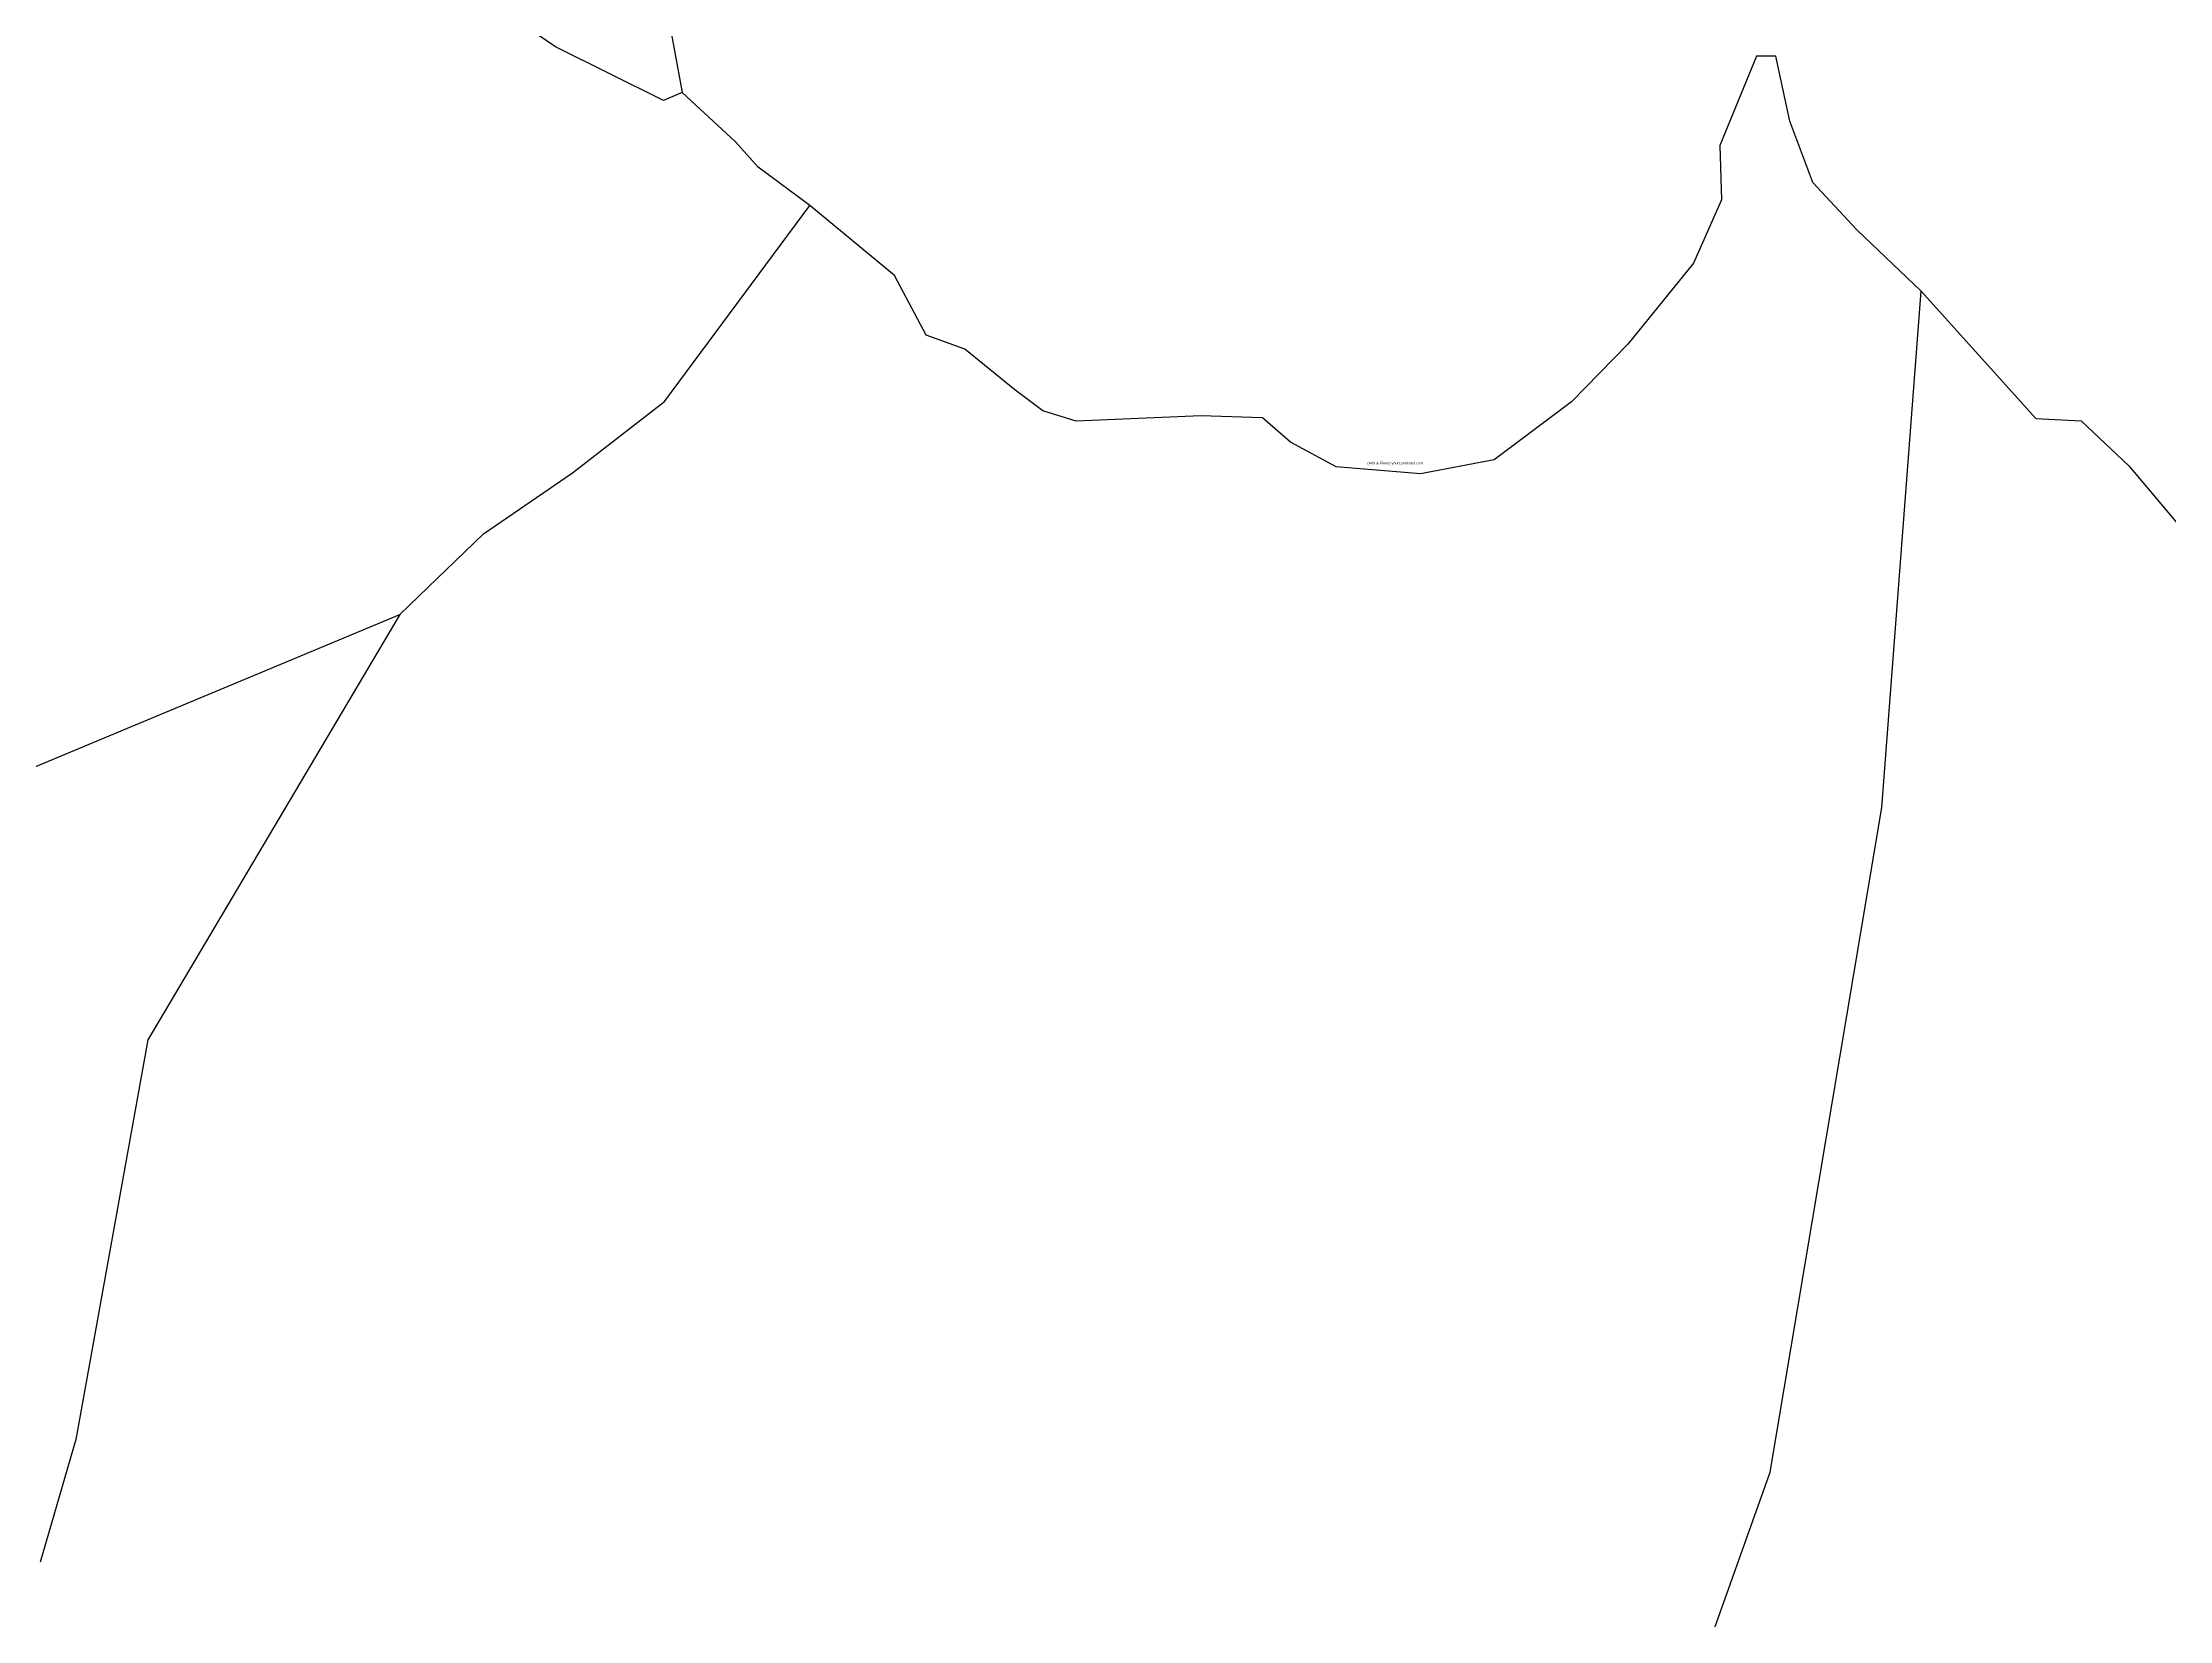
# Model space of a CAD drawing. Header units: millimetres. Extents: x 603733 to 1211550, y 1310999 to 2622648.
# Drawn here: x 605896.8315 to 605897.298, y 1311236.0551 to 1311236.4013 of the extents above; entities that cross this region are included whole.
import ezdxf

# ---------------------------------------------------------------- set-up
doc = ezdxf.new("R2010")
doc.units = ezdxf.units.MM
doc.layers.add('elenarbi-free_blocks', color=7, linetype='Continuous')
doc.styles.get("Standard").update_dxf_attribs({"font": 'arial.ttf'})

# ---------------------------------------------------------------- blocks, each defined once
blk = doc.blocks.new('A$C69433AA9')
at = {"layer": 'elenarbi-free_blocks', "color": 211}
for p, q in [((11.547, 10.0948), (11.4228, 9.7936)), ((11.612, 10.0948), (11.547, 10.0948)), ((11.6593, 9.8763), (11.612, 10.0948)), ((8.1092, 9.8059), (7.9299, 9.9723)), ((11.7362, 9.6695), (11.6593, 9.8763)), ((8.1853, 9.7214), (8.1092, 9.8059)), ((11.4228, 9.7936), (11.4287, 9.6104)), ((8.3588, 9.5918), (8.1853, 9.7214)), ((11.8841, 9.51), (11.7362, 9.6695)), ((11.4287, 9.6104), (11.3341, 9.3977)), ((8.6448, 9.3563), (8.3588, 9.5918)), ((12.1012, 9.3032), (11.8841, 9.51)), ((11.3341, 9.3977), (11.1132, 9.1251)), ((8.7513, 9.1554), (8.6448, 9.3563)), ((8.8814, 9.1082), (8.7513, 9.1554)), ((9.0493, 8.9715), (8.8814, 9.1082)), ((11.1132, 9.1251), (10.9239, 8.9302)), ((9.1439, 8.9006), (9.0493, 8.9715)), ((9.2563, 8.8652), (9.1439, 8.9006)), ((9.6761, 8.8829), (9.2563, 8.8652)), ((9.8831, 8.877), (9.6761, 8.8829)), ((10.9239, 8.9302), (10.6637, 8.7352)), ((9.9777, 8.7943), (9.8831, 8.877)), ((10.1315, 8.7116), (9.9777, 8.7943)), ((10.4154, 8.6879), (10.1315, 8.7116)), ((10.6637, 8.7352), (10.4154, 8.6879))]:
    blk.add_line(p, q, dxfattribs=at)
at = {"layer": 'elenarbi-free_blocks', "color": 82}
for p, q in [((7.8694, 8.9315), (8.3588, 9.5918)), ((11.9688, 7.5645), (12.1012, 9.3032)), ((9.0493, 8.9715), (9.0493, 8.9715)), ((7.5604, 8.6913), (7.8694, 8.9315)), ((7.2599, 8.4855), (7.5604, 8.6913)), ((6.9784, 8.2138), (7.2599, 8.4855)), ((5.8576, 7.7459), (6.9784, 8.2138)), ((6.9784, 8.2138), (6.13, 6.7815)), ((5.2824, 7.5057), (5.8576, 7.7459)), ((11.5924, 5.3258), (11.9688, 7.5645)), ((6.13, 6.7815), (5.8882, 5.4361)), ((5.8882, 5.4361), (5.7674, 5.0221)), ((10.786, 3.0615), (11.5924, 5.3258))]:
    blk.add_line(p, q, dxfattribs=at)
at = {"layer": 'elenarbi-free_blocks', "color": 211}
for points in [[(7.8936, 10.1673), (7.9299, 9.9723), (7.8664, 9.9451), (7.5031, 10.1265), (7.3169, 10.2535)], [(12.1012, 9.3032), (12.4874, 8.8748), (12.6396, 8.8666), (12.7999, 8.7146), (13.2547, 8.1749)]]:
    blk.add_lwpolyline(points, dxfattribs=at)
at = {"layer": 'elenarbi-free_blocks', "insert": (10.2363, 8.7286), "char_height": 0.008963, "width": 0.194364, "attachment_point": 1}
blk.add_mtext('{\\fArial|b0|i0|c0|p34;(Arbi & Elena) yourcadblocks.com}', dxfattribs=at)

msp = doc.modelspace()

# ---------------------------------------------------------------- hatches: boundary and pattern name
h = msp.add_hatch()
h.set_pattern_fill('AR-SAND', color=83, scale=0.434241, style=0)
h.set_pattern_definition([(37.5, (323163.0799, 768829.3631), (-0.0273542743, 0.836705131), [0, -0.6600457289, 0, -0.7382090389, 0, -0.7056409931]), (7.5, (323163.0799, 768829.3631), (0.768508918, 1.225490432), [0, -0.3560773011, 0, -0.5949096372, 0, -0.22797632084]), (327.5, (323162.54575, 768829.3631), (1.35228686516, 0.0024573909), [0, -0.21712030556, 0, -0.7816331, 0, -1.0204654361]), (317.5, (323162.5458, 768829.3631), (1.3053822539, 0.3811223737), [0, -0.1085601528, 0, -0.5124039211, 0, -0.586224825])])
h.paths.add_polyline_path([(605905.1006, 1311236.09345), (605894.74793, 1311236.09345), (605894.74793, 1311234.86229), (605905.1006, 1311234.86229)])

# ---------------------------------------------------------------- block references
at = {"xscale": 0.06513609165558591, "yscale": 0.06513609165558591, "zscale": 0.06513609165558591}
msp.add_blockref('A$C69433AA9', (605896.45532, 1311235.74073), dxfattribs=at)

doc.saveas('drawing.dxf')
